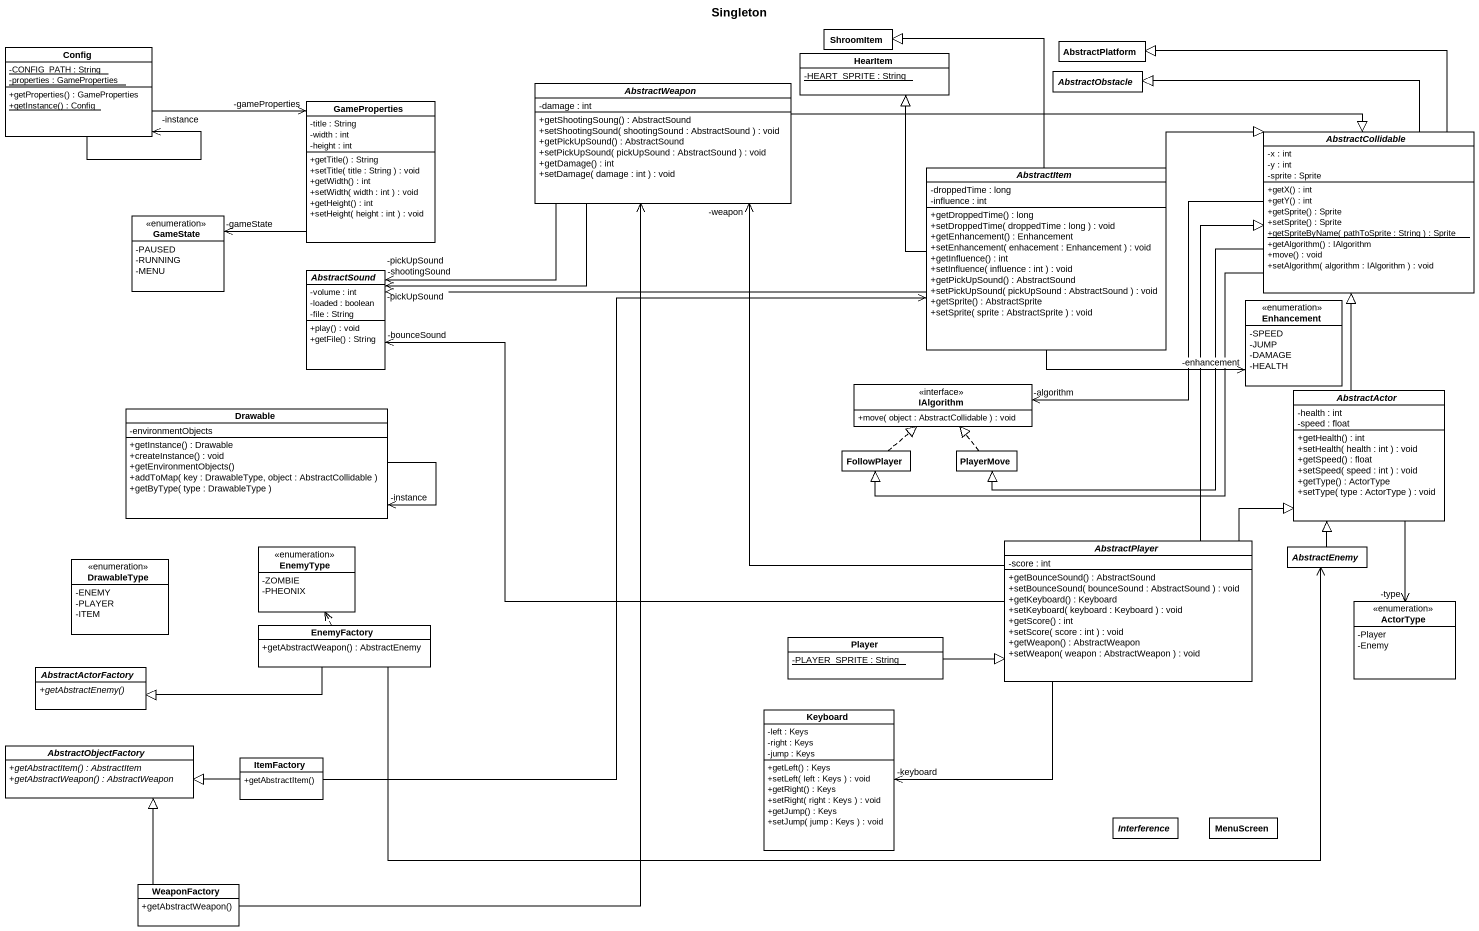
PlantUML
@startuml
title Singleton
hide circle
hide empty members
skinparam classAttributeIconSize 0
class Config {
  {static} -CONFIG_PATH : String
  {static} -properties : GameProperties
  +getProperties() : GameProperties
  {static} +getInstance() : Config
}
class ShroomItem
class AbstractPlatform
abstract class AbstractWeapon {
  -damage : int
  +getShootingSoung() : AbstractSound
  +setShootingSound( shootingSound : AbstractSound ) : void
  +getPickUpSound() : AbstractSound
  +setPickUpSound( pickUpSound : AbstractSound ) : void
  +getDamage() : int
  +setDamage( damage : int ) : void
}
class HearItem {
  {static} -HEART_SPRITE : String
}
abstract class AbstractObstacle
class GameProperties {
  -title : String
  -width : int
  -height : int
  +getTitle() : String
  +setTitle( title : String ) : void
  +getWidth() : int
  +setWidth( width : int ) : void
  +getHeight() : int
  +setHeight( height : int ) : void
}
abstract class AbstractCollidable {
  -x : int
  -y : int
  -sprite : Sprite
  +getX() : int
  +getY() : int
  +getSprite() : Sprite
  +setSprite() : Sprite
  {static} +getSpriteByName( pathToSprite : String ) : Sprite
  +getAlgorithm() : IAlgorithm
  +move() : void
  +setAlgorithm( algorithm : IAlgorithm ) : void
}
abstract class AbstractItem {
  -droppedTime : long
  -influence : int
  +getDroppedTime() : long
  +setDroppedTime( droppedTime : long ) : void
  +getEnhancement() : Enhancement
  +setEnhancement( enhacement : Enhancement ) : void
  +getInfluence() : int
  +setInfluence( influence : int ) : void
  +getPickUpSound() : AbstractSound
  +setPickUpSound( pickUpSound : AbstractSound ) : void
  +getSprite() : AbstractSprite
  +setSprite( sprite : AbstractSprite ) : void
}
enum GameState {
  -PAUSED
  -RUNNING
  -MENU
}
abstract class AbstractSound {
  -volume : int
  -loaded : boolean
  -file : String
  +play() : void
  +getFile() : String
}
enum Enhancement {
  -SPEED
  -JUMP
  -DAMAGE
  -HEALTH
}
interface IAlgorithm {
  +move( object : AbstractCollidable ) : void
}
abstract class AbstractActor {
  -health : int
  -speed : float
  +getHealth() : int
  +setHealth( health : int ) : void
  +getSpeed() : float
  +setSpeed( speed : int ) : void
  +getType() : ActorType
  +setType( type : ActorType ) : void
}
class Drawable {
  -environmentObjects
  +getInstance() : Drawable
  +createInstance() : void
  +getEnvironmentObjects()
  +addToMap( key : DrawableType, object : AbstractCollidable )
  +getByType( type : DrawableType )
}
class FollowPlayer
class PlayerMove
enum EnemyType {
  -ZOMBIE
  -PHEONIX
}
abstract class AbstractPlayer {
  -score : int
  +getBounceSound() : AbstractSound
  +setBounceSound( bounceSound : AbstractSound ) : void
  +getKeyboard() : Keyboard
  +setKeyboard( keyboard : Keyboard ) : void
  +getScore() : int
  +setScore( score : int ) : void
  +getWeapon() : AbstractWeapon
  +setWeapon( weapon : AbstractWeapon ) : void
}
abstract class AbstractEnemy
enum DrawableType {
  -ENEMY
  -PLAYER
  -ITEM
}
class EnemyFactory {
  +getAbstractWeapon() : AbstractEnemy
}
enum ActorType {
  -Player
  -Enemy
}
abstract class AbstractActorFactory {
  {abstract} +getAbstractEnemy()
}
class Player {
  {static} -PLAYER_SPRITE : String
}
abstract class AbstractObjectFactory {
  {abstract} +getAbstractItem() : AbstractItem
  {abstract} +getAbstractWeapon() : AbstractWeapon
}
class Keyboard {
  -left : Keys
  -right : Keys
  -jump : Keys
  +getLeft() : Keys
  +setLeft( left : Keys ) : void
  +getRight() : Keys
  +setRight( right : Keys ) : void
  +getJump() : Keys
  +setJump( jump : Keys ) : void
}
class ItemFactory {
  +getAbstractItem()
}
abstract class Interference
class MenuScreen
class WeaponFactory {
  +getAbstractWeapon()
}
Config --> Config : -instance
Config -right-> "-gameProperties" GameProperties
AbstractWeapon -right-|> AbstractCollidable
AbstractWeapon "-weapon" <-- AbstractPlayer
AbstractCollidable -up-|> AbstractPlatform
AbstractCollidable -left-|> AbstractObstacle
AbstractCollidable -left-|> FollowPlayer
AbstractCollidable --|> PlayerMove
AbstractItem -up-|> ShroomItem
AbstractItem -up-|> HearItem
AbstractItem -right-|> AbstractCollidable
GameState "-gameState" <-right- GameProperties
AbstractSound "-shootingSound" <-right- AbstractWeapon
AbstractSound "-pickUpSound" <-right- AbstractWeapon
AbstractSound "-pickUpSound" <-right- AbstractItem
AbstractSound "-bounceSound" <-right- AbstractPlayer
Enhancement "-enhancement" <-left- AbstractItem
IAlgorithm "-algorithm" <-right- AbstractCollidable
AbstractActor -up-|> AbstractCollidable
Drawable "-instance" <-- Drawable
FollowPlayer .up.|> IAlgorithm
PlayerMove .up.|> IAlgorithm
AbstractPlayer -up-|> AbstractCollidable
AbstractPlayer -up-|> AbstractActor
AbstractEnemy -up-|> AbstractActor
EnemyFactory .up.> EnemyType
EnemyFactory -right-> AbstractEnemy
EnemyFactory -left-|> AbstractActorFactory
ActorType "-type" <-up- AbstractActor
Player -right-|> AbstractPlayer
Keyboard "-keyboard" <-right- AbstractPlayer
ItemFactory -up-> AbstractItem
ItemFactory -left-|> AbstractObjectFactory
WeaponFactory -up-> AbstractWeapon
WeaponFactory -up-|> AbstractObjectFactory
@enduml
